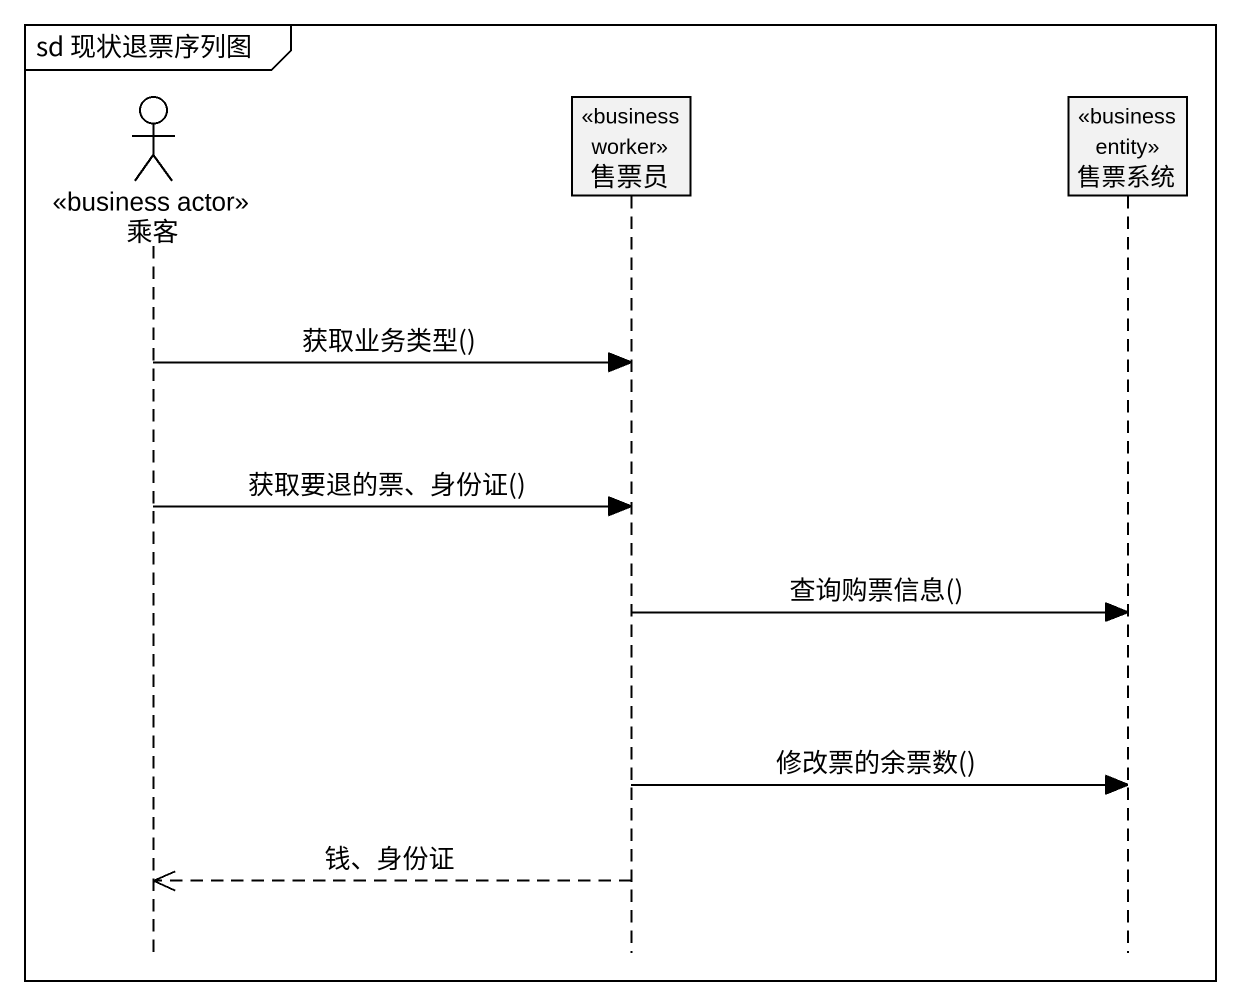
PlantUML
@startuml
mainframe sd 现状退票序列图
hide footbox
actor 乘客 <<business actor>>
participant 售票员 <<business worker>>
participant 售票系统 <<business entity>>

乘客 -> 售票员 : 获取业务类型()
乘客 -> 售票员 : 获取要退的票、身份证()
售票员 -> 售票系统 : 查询购票信息()
售票员 -> 售票系统 : 修改票的余票数()
售票员 -->> 乘客 : 钱、身份证
@enduml
